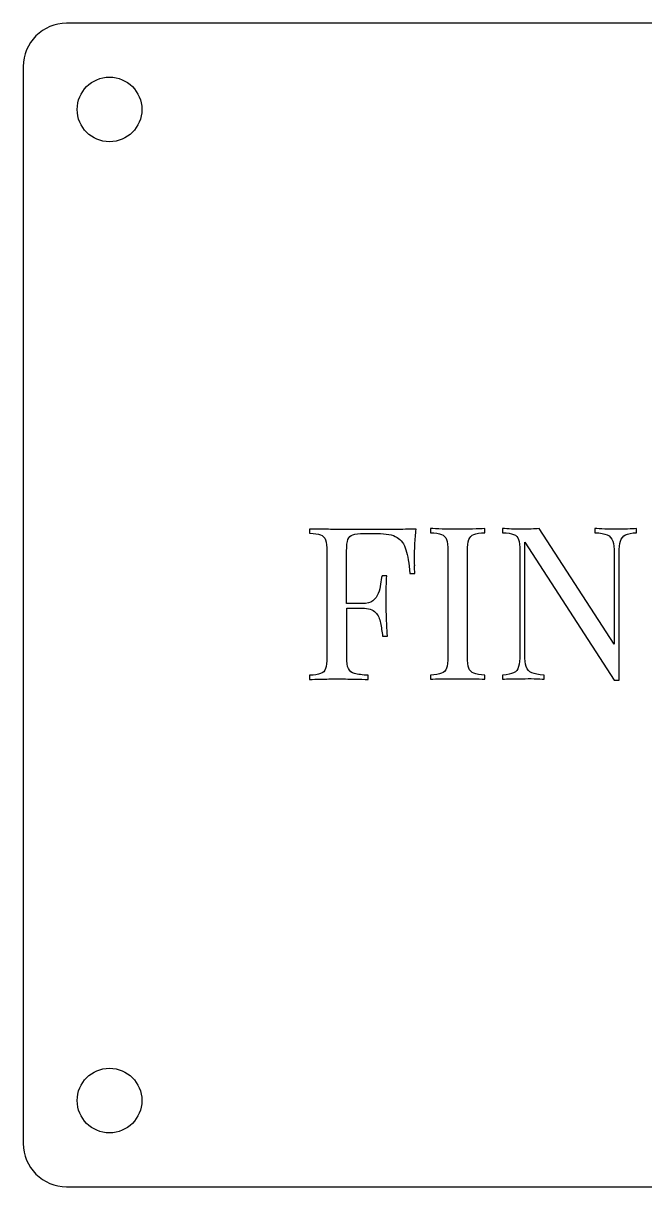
# Model space of a CAD drawing. Header units: millimetres. Extents: x -54 to 54, y -27 to 27.
# Drawn here: x -54.5 to -25.7, y -27 to 27 of the extents above; entities that cross this region are included whole.
import ezdxf

# ---------------------------------------------------------------- set-up
doc = ezdxf.new("R2010")
doc.units = ezdxf.units.MM
doc.header["$MEASUREMENT"] = 0
doc.layers.add('layer 1', color=7, linetype='Continuous')

msp = doc.modelspace()

# ---------------------------------------------------------------- linework, layer by layer
at = {"layer": 'layer 1', "lineweight": 25}
for points, knots in [([(-52.5, 27), (-53.0304, 27), (-53.5391, 26.7893), (-53.9142, 26.4143), (-53.9142, 26.4143), (-54.2893, 26.0392), (-54.5, 25.5305), (-54.5, 25)], [0, 0, 0, 0, 0.3333333, 0.3333333, 0.3333333, 0.3333333, 1, 1, 1, 1]), ([(-49, 23), (-49, 23.8285), (-49.6716, 24.5), (-50.5, 24.5), (-50.5, 24.5), (-51.3284, 24.5), (-52, 23.8285), (-52, 23), (-52, 23), (-52, 22.1716), (-51.3284, 21.5), (-50.5, 21.5), (-50.5, 21.5), (-49.6716, 21.5), (-49, 22.1716), (-49, 23)], [0, 0, 0, 0, 0.2, 0.2, 0.2, 0.2, 0.4, 0.4, 0.4, 0.4, 0.6, 0.6, 0.6, 0.6, 1, 1, 1, 1]), ([(-49, -23), (-49, -22.1715), (-49.6716, -21.5), (-50.5, -21.5), (-50.5, -21.5), (-51.3284, -21.5), (-52, -22.1715), (-52, -23), (-52, -23), (-52, -23.8284), (-51.3284, -24.5), (-50.5, -24.5), (-50.5, -24.5), (-49.6716, -24.5), (-49, -23.8284), (-49, -23)], [0, 0, 0, 0, 0.2, 0.2, 0.2, 0.2, 0.4, 0.4, 0.4, 0.4, 0.6, 0.6, 0.6, 0.6, 1, 1, 1, 1]), ([(-54.5, -25), (-54.5, -25.5304), (-54.2893, -26.0391), (-53.9142, -26.4142), (-53.9142, -26.4142), (-53.5391, -26.7892), (-53.0304, -27), (-52.5, -27)], [0, 0, 0, 0, 0.3333333, 0.3333333, 0.3333333, 0.3333333, 1, 1, 1, 1])]:
    msp.add_open_spline(points, degree=3, knots=knots, dxfattribs=at)
for points in [[(52.5, 27), (52.5, 27), (-52.5, 27), (-52.5, 27)], [(-54.5, 25), (-54.5, 25), (-54.5, -25), (-54.5, -25)], [(-52.5, -27), (-52.5, -27), (52.5, -27), (52.5, -27)]]:
    msp.add_open_spline(points, degree=3, dxfattribs=at)
at = {"layer": 'layer 1', "color": 242}
for points, knots in [([(-36.3547, 1.8381), (-36.3492, 1.7025), (-36.3438, 1.5776), (-36.3384, 1.4691), (-36.3384, 1.4691), (-36.3384, 1.4691), (-36.5608, 1.4691), (-36.5608, 1.4691), (-36.5608, 1.4691), (-36.6043, 1.9358), (-36.6694, 2.294), (-36.7508, 2.5599), (-36.7508, 2.5599), (-36.8322, 2.8313), (-36.9679, 3.0212), (-37.1633, 3.1406), (-37.1633, 3.1406), (-37.364, 3.26), (-37.6679, 3.3197), (-38.0803, 3.3197), (-38.0803, 3.3197), (-38.0803, 3.3197), (-38.699, 3.3197), (-38.699, 3.3197), (-38.699, 3.3197), (-38.9215, 3.3197), (-39.0952, 3.3033), (-39.2092, 3.26), (-39.2092, 3.26), (-39.3231, 3.2274), (-39.3991, 3.1514), (-39.4371, 3.0375), (-39.4371, 3.0375), (-39.4751, 2.9235), (-39.5022, 2.7444), (-39.5022, 2.4948), (-39.5022, 2.4948), (-39.5022, 2.4948), (-39.5022, 0.0636), (-39.5022, 0.0636), (-39.5022, 0.0636), (-39.5022, 0.0636), (-38.7804, 0.0636), (-38.7804, 0.0636), (-38.7804, 0.0636), (-38.5633, 0.0636), (-38.3952, 0.1069), (-38.2811, 0.1992), (-38.2811, 0.1992), (-38.1672, 0.2861), (-38.0858, 0.4001), (-38.0315, 0.5357), (-38.0315, 0.5357), (-37.9718, 0.6715), (-37.9392, 0.818), (-37.9229, 0.9645), (-37.9229, 0.9645), (-37.9013, 1.1056), (-37.885, 1.2467), (-37.8578, 1.3606), (-37.8578, 1.3606), (-37.8578, 1.3606), (-37.6354, 1.3606), (-37.6354, 1.3606), (-37.6354, 1.3606), (-37.6571, 0.9862), (-37.6679, 0.6985), (-37.6679, 0.5032), (-37.6679, 0.5032), (-37.6624, 0.3024), (-37.6624, 0.1232), (-37.6624, -0.045), (-37.6624, -0.045), (-37.6624, -0.2133), (-37.6569, -0.3923), (-37.6516, -0.5877), (-37.6516, -0.5877), (-37.6462, -0.7885), (-37.6299, -1.0761), (-37.6082, -1.4505), (-37.6082, -1.4505), (-37.6082, -1.4505), (-37.8307, -1.4505), (-37.8307, -1.4505), (-37.8307, -1.4505), (-37.8579, -1.2389), (-37.8905, -1.0327), (-37.9284, -0.8319), (-37.9284, -0.8319), (-37.961, -0.6365), (-38.0424, -0.4682), (-38.1617, -0.3434), (-38.1617, -0.3434), (-38.2812, -0.2132), (-38.4873, -0.148), (-38.775, -0.148), (-38.775, -0.148), (-38.775, -0.148), (-39.4968, -0.148), (-39.4968, -0.148), (-39.4968, -0.148), (-39.4968, -0.148), (-39.4968, -2.4165), (-39.4968, -2.4165), (-39.4968, -2.4165), (-39.4968, -2.6553), (-39.4696, -2.8343), (-39.4208, -2.9483), (-39.4208, -2.9483), (-39.3666, -3.0678), (-39.2689, -3.1492), (-39.1278, -3.1817), (-39.1278, -3.1817), (-38.9866, -3.2197), (-38.7696, -3.2522), (-38.4982, -3.2631), (-38.4982, -3.2631), (-38.4982, -3.2631), (-38.4982, -3.4639), (-38.4982, -3.4639), (-38.4982, -3.4639), (-38.6719, -3.4476), (-38.8889, -3.4422), (-39.1494, -3.4367), (-39.1494, -3.4367), (-39.4153, -3.4367), (-39.6813, -3.4313), (-39.9526, -3.4313), (-39.9526, -3.4313), (-40.2076, -3.4313), (-40.4464, -3.4367), (-40.669, -3.4367), (-40.669, -3.4367), (-40.8915, -3.4422), (-41.076, -3.4476), (-41.2171, -3.4639), (-41.2171, -3.4639), (-41.2171, -3.4639), (-41.2171, -3.2631), (-41.2171, -3.2631), (-41.2171, -3.2631), (-40.9946, -3.2522), (-40.821, -3.2251), (-40.7069, -3.1817), (-40.7069, -3.1817), (-40.5931, -3.1492), (-40.5171, -3.0678), (-40.479, -2.9483), (-40.479, -2.9483), (-40.441, -2.8343), (-40.4193, -2.6553), (-40.4193, -2.4165), (-40.4193, -2.4165), (-40.4193, -2.4165), (-40.4193, 2.4785), (-40.4193, 2.4785), (-40.4193, 2.4785), (-40.4193, 2.7281), (-40.4357, 2.9018), (-40.479, 3.0212), (-40.479, 3.0212), (-40.5224, 3.1406), (-40.593, 3.2165), (-40.7069, 3.2546), (-40.7069, 3.2546), (-40.8209, 3.2979), (-40.9946, 3.3251), (-41.2171, 3.3306), (-41.2171, 3.3306), (-41.2171, 3.3306), (-41.2171, 3.526), (-41.2171, 3.526), (-41.2171, 3.526), (-40.9675, 3.5205), (-40.7178, 3.5151), (-40.4464, 3.5151), (-40.4464, 3.5151), (-40.1752, 3.5096), (-39.9038, 3.5096), (-39.6433, 3.5042), (-39.6433, 3.5042), (-39.3828, 3.4988), (-39.1386, 3.4988), (-38.9052, 3.4988), (-38.9052, 3.4988), (-38.9052, 3.4988), (-38.3463, 3.4988), (-38.3463, 3.4988), (-38.3463, 3.4988), (-38.0478, 3.4988), (-37.7005, 3.4988), (-37.3152, 3.5042), (-37.3152, 3.5042), (-36.9299, 3.5097), (-36.588, 3.5151), (-36.2787, 3.526), (-36.2787, 3.526), (-36.3058, 3.2763), (-36.3221, 3.0375), (-36.3329, 2.8041), (-36.3329, 2.8041), (-36.3438, 2.5708), (-36.3492, 2.3916), (-36.3492, 2.2614), (-36.3492, 2.2614), (-36.3492, 2.1041), (-36.3492, 1.9576), (-36.3384, 1.8165), (-36.3384, 1.8165), (-36.3384, 1.8165), (-36.3547, 1.8381), (-36.3547, 1.8381)], [0, 0, 0, 0, 0.0185185, 0.0185185, 0.0185185, 0.0185185, 0.037037, 0.037037, 0.037037, 0.037037, 0.0555556, 0.0555556, 0.0555556, 0.0555556, 0.0740741, 0.0740741, 0.0740741, 0.0740741, 0.0925926, 0.0925926, 0.0925926, 0.0925926, 0.1111111, 0.1111111, 0.1111111, 0.1111111, 0.1296296, 0.1296296, 0.1296296, 0.1296296, 0.1481481, 0.1481481, 0.1481481, 0.1481481, 0.1666667, 0.1666667, 0.1666667, 0.1666667, 0.1851852, 0.1851852, 0.1851852, 0.1851852, 0.2037037, 0.2037037, 0.2037037, 0.2037037, 0.2222222, 0.2222222, 0.2222222, 0.2222222, 0.2407407, 0.2407407, 0.2407407, 0.2407407, 0.2592593, 0.2592593, 0.2592593, 0.2592593, 0.2777778, 0.2777778, 0.2777778, 0.2777778, 0.2962963, 0.2962963, 0.2962963, 0.2962963, 0.3148148, 0.3148148, 0.3148148, 0.3148148, 0.3333333, 0.3333333, 0.3333333, 0.3333333, 0.3518519, 0.3518519, 0.3518519, 0.3518519, 0.3703704, 0.3703704, 0.3703704, 0.3703704, 0.3888889, 0.3888889, 0.3888889, 0.3888889, 0.4074074, 0.4074074, 0.4074074, 0.4074074, 0.4259259, 0.4259259, 0.4259259, 0.4259259, 0.4444444, 0.4444444, 0.4444444, 0.4444444, 0.462963, 0.462963, 0.462963, 0.462963, 0.4814815, 0.4814815, 0.4814815, 0.4814815, 0.5, 0.5, 0.5, 0.5, 0.5185185, 0.5185185, 0.5185185, 0.5185185, 0.537037, 0.537037, 0.537037, 0.537037, 0.5555556, 0.5555556, 0.5555556, 0.5555556, 0.5740741, 0.5740741, 0.5740741, 0.5740741, 0.5925926, 0.5925926, 0.5925926, 0.5925926, 0.6111111, 0.6111111, 0.6111111, 0.6111111, 0.6296296, 0.6296296, 0.6296296, 0.6296296, 0.6481481, 0.6481481, 0.6481481, 0.6481481, 0.6666667, 0.6666667, 0.6666667, 0.6666667, 0.6851852, 0.6851852, 0.6851852, 0.6851852, 0.7037037, 0.7037037, 0.7037037, 0.7037037, 0.7222222, 0.7222222, 0.7222222, 0.7222222, 0.7407407, 0.7407407, 0.7407407, 0.7407407, 0.7592593, 0.7592593, 0.7592593, 0.7592593, 0.7777778, 0.7777778, 0.7777778, 0.7777778, 0.7962963, 0.7962963, 0.7962963, 0.7962963, 0.8148148, 0.8148148, 0.8148148, 0.8148148, 0.8333333, 0.8333333, 0.8333333, 0.8333333, 0.8518519, 0.8518519, 0.8518519, 0.8518519, 0.8703704, 0.8703704, 0.8703704, 0.8703704, 0.8888889, 0.8888889, 0.8888889, 0.8888889, 0.9074074, 0.9074074, 0.9074074, 0.9074074, 0.9259259, 0.9259259, 0.9259259, 0.9259259, 0.9444444, 0.9444444, 0.9444444, 0.9444444, 0.962963, 0.962963, 0.962963, 0.962963, 1, 1, 1, 1]), ([(-33.0877, 3.5476), (-33.0877, 3.5476), (-33.0877, 3.3523), (-33.0877, 3.3523), (-33.0877, 3.3523), (-33.3102, 3.3468), (-33.4838, 3.3197), (-33.5977, 3.2763), (-33.5977, 3.2763), (-33.7117, 3.2329), (-33.7877, 3.1569), (-33.8312, 3.0375), (-33.8312, 3.0375), (-33.8745, 2.9181), (-33.8908, 2.7444), (-33.8908, 2.5002), (-33.8908, 2.5002), (-33.8908, 2.5002), (-33.8908, -2.4003), (-33.8908, -2.4003), (-33.8908, -2.4003), (-33.8908, -2.6391), (-33.8691, -2.8182), (-33.8312, -2.9321), (-33.8312, -2.9321), (-33.7931, -3.0461), (-33.7117, -3.1274), (-33.5977, -3.1709), (-33.5977, -3.1709), (-33.4839, -3.2089), (-33.3156, -3.236), (-33.0877, -3.2522), (-33.0877, -3.2522), (-33.0877, -3.2522), (-33.0877, -3.4476), (-33.0877, -3.4476), (-33.0877, -3.4476), (-33.2396, -3.4368), (-33.4295, -3.4259), (-33.6575, -3.4204), (-33.6575, -3.4204), (-33.8854, -3.4204), (-34.1133, -3.4204), (-34.3467, -3.4204), (-34.3467, -3.4204), (-34.6017, -3.4204), (-34.846, -3.4204), (-35.0685, -3.4204), (-35.0685, -3.4204), (-35.291, -3.4204), (-35.4755, -3.4313), (-35.6112, -3.4476), (-35.6112, -3.4476), (-35.6112, -3.4476), (-35.6112, -3.2522), (-35.6112, -3.2522), (-35.6112, -3.2522), (-35.3886, -3.2415), (-35.2151, -3.2143), (-35.101, -3.1709), (-35.101, -3.1709), (-34.9871, -3.1329), (-34.9057, -3.0515), (-34.8677, -2.9321), (-34.8677, -2.9321), (-34.8297, -2.8127), (-34.808, -2.6336), (-34.808, -2.4003), (-34.808, -2.4003), (-34.808, -2.4003), (-34.808, 2.5002), (-34.808, 2.5002), (-34.808, 2.5002), (-34.808, 2.7444), (-34.8297, 2.9235), (-34.8677, 3.0375), (-34.8677, 3.0375), (-34.9057, 3.1514), (-34.9871, 3.2328), (-35.101, 3.2763), (-35.101, 3.2763), (-35.215, 3.3197), (-35.3833, 3.3468), (-35.6112, 3.3523), (-35.6112, 3.3523), (-35.6112, 3.3523), (-35.6112, 3.5476), (-35.6112, 3.5476), (-35.6112, 3.5476), (-35.4754, 3.5421), (-35.291, 3.5367), (-35.0685, 3.526), (-35.0685, 3.526), (-34.846, 3.5205), (-34.6018, 3.5151), (-34.3467, 3.5151), (-34.3467, 3.5151), (-34.1134, 3.5151), (-33.8854, 3.5151), (-33.6575, 3.526), (-33.6575, 3.526), (-33.4295, 3.5314), (-33.2396, 3.5367), (-33.0877, 3.5476)], [0, 0, 0, 0, 0.037037, 0.037037, 0.037037, 0.037037, 0.0740741, 0.0740741, 0.0740741, 0.0740741, 0.1111111, 0.1111111, 0.1111111, 0.1111111, 0.1481481, 0.1481481, 0.1481481, 0.1481481, 0.1851852, 0.1851852, 0.1851852, 0.1851852, 0.2222222, 0.2222222, 0.2222222, 0.2222222, 0.2592593, 0.2592593, 0.2592593, 0.2592593, 0.2962963, 0.2962963, 0.2962963, 0.2962963, 0.3333333, 0.3333333, 0.3333333, 0.3333333, 0.3703704, 0.3703704, 0.3703704, 0.3703704, 0.4074074, 0.4074074, 0.4074074, 0.4074074, 0.4444444, 0.4444444, 0.4444444, 0.4444444, 0.4814815, 0.4814815, 0.4814815, 0.4814815, 0.5185185, 0.5185185, 0.5185185, 0.5185185, 0.5555556, 0.5555556, 0.5555556, 0.5555556, 0.5925926, 0.5925926, 0.5925926, 0.5925926, 0.6296296, 0.6296296, 0.6296296, 0.6296296, 0.6666667, 0.6666667, 0.6666667, 0.6666667, 0.7037037, 0.7037037, 0.7037037, 0.7037037, 0.7407407, 0.7407407, 0.7407407, 0.7407407, 0.7777778, 0.7777778, 0.7777778, 0.7777778, 0.8148148, 0.8148148, 0.8148148, 0.8148148, 0.8518519, 0.8518519, 0.8518519, 0.8518519, 0.8888889, 0.8888889, 0.8888889, 0.8888889, 0.9259259, 0.9259259, 0.9259259, 0.9259259, 1, 1, 1, 1]), ([(-26.0544, 3.5476), (-26.0544, 3.5476), (-26.0544, 3.3523), (-26.0544, 3.3523), (-26.0544, 3.3523), (-26.2769, 3.3468), (-26.4451, 3.3143), (-26.5646, 3.2546), (-26.5646, 3.2546), (-26.6785, 3.1949), (-26.7545, 3.1026), (-26.7979, 2.9669), (-26.7979, 2.9669), (-26.8413, 2.8312), (-26.8576, 2.6467), (-26.8576, 2.4025), (-26.8576, 2.4025), (-26.8576, 2.4025), (-26.8576, -3.4964), (-26.8576, -3.4964), (-26.8576, -3.4964), (-26.8576, -3.4964), (-27.0855, -3.4964), (-27.0855, -3.4964), (-27.0855, -3.4964), (-27.0855, -3.4964), (-31.2316, 2.9127), (-31.2316, 2.9127), (-31.2316, 2.9127), (-31.2316, 2.9127), (-31.2316, -2.3026), (-31.2316, -2.3026), (-31.2316, -2.3026), (-31.2316, -2.5413), (-31.21, -2.7259), (-31.1665, -2.8615), (-31.1665, -2.8615), (-31.1232, -2.9973), (-31.0363, -3.0949), (-30.9115, -3.1492), (-30.9115, -3.1492), (-30.7813, -3.2034), (-30.5913, -3.2415), (-30.3362, -3.2522), (-30.3362, -3.2522), (-30.3362, -3.2522), (-30.3362, -3.4476), (-30.3362, -3.4476), (-30.3362, -3.4476), (-30.4557, -3.4368), (-30.6076, -3.4259), (-30.803, -3.4204), (-30.803, -3.4204), (-30.9983, -3.415), (-31.1774, -3.4204), (-31.3457, -3.4204), (-31.3457, -3.4204), (-31.5139, -3.4204), (-31.6767, -3.4204), (-31.845, -3.4204), (-31.845, -3.4204), (-32.0132, -3.4204), (-32.1543, -3.4313), (-32.2628, -3.4476), (-32.2628, -3.4476), (-32.2628, -3.4476), (-32.2628, -3.2522), (-32.2628, -3.2522), (-32.2628, -3.2522), (-32.0404, -3.2415), (-31.8667, -3.2034), (-31.7527, -3.1492), (-31.7527, -3.1492), (-31.6387, -3.0949), (-31.5573, -2.9973), (-31.5194, -2.8615), (-31.5194, -2.8615), (-31.4813, -2.7259), (-31.4597, -2.5413), (-31.4597, -2.3026), (-31.4597, -2.3026), (-31.4597, -2.3026), (-31.4597, 2.5002), (-31.4597, 2.5002), (-31.4597, 2.5002), (-31.4597, 2.7444), (-31.4813, 2.9235), (-31.5194, 3.0375), (-31.5194, 3.0375), (-31.5573, 3.1514), (-31.6387, 3.2328), (-31.7527, 3.2763), (-31.7527, 3.2763), (-31.8667, 3.3197), (-32.0349, 3.3468), (-32.2628, 3.3523), (-32.2628, 3.3523), (-32.2628, 3.3523), (-32.2628, 3.5476), (-32.2628, 3.5476), (-32.2628, 3.5476), (-32.1489, 3.5421), (-32.0132, 3.5367), (-31.845, 3.526), (-31.845, 3.526), (-31.6767, 3.5205), (-31.5084, 3.5151), (-31.3457, 3.5151), (-31.3457, 3.5151), (-31.1991, 3.5151), (-31.0634, 3.5151), (-30.9332, 3.526), (-30.9332, 3.526), (-30.803, 3.5314), (-30.6836, 3.5367), (-30.575, 3.5476), (-30.575, 3.5476), (-30.575, 3.5476), (-27.091, -1.825), (-27.091, -1.825), (-27.091, -1.825), (-27.091, -1.825), (-27.091, 2.4025), (-27.091, 2.4025), (-27.091, 2.4025), (-27.091, 2.6467), (-27.1127, 2.8313), (-27.156, 2.9669), (-27.156, 2.9669), (-27.1995, 3.0972), (-27.2864, 3.1949), (-27.4111, 3.2546), (-27.4111, 3.2546), (-27.5414, 3.3143), (-27.7313, 3.3468), (-27.9863, 3.3523), (-27.9863, 3.3523), (-27.9863, 3.3523), (-27.9863, 3.5476), (-27.9863, 3.5476), (-27.9863, 3.5476), (-27.867, 3.5421), (-27.7095, 3.5367), (-27.5197, 3.526), (-27.5197, 3.526), (-27.3243, 3.5205), (-27.1452, 3.5151), (-26.9823, 3.5151), (-26.9823, 3.5151), (-26.8195, 3.5151), (-26.6405, 3.5151), (-26.4723, 3.526), (-26.4723, 3.526), (-26.304, 3.5314), (-26.1683, 3.5367), (-26.0598, 3.5476), (-26.0598, 3.5476), (-26.0598, 3.5476), (-26.0544, 3.5476), (-26.0544, 3.5476)], [0, 0, 0, 0, 0.0243902, 0.0243902, 0.0243902, 0.0243902, 0.0487805, 0.0487805, 0.0487805, 0.0487805, 0.0731707, 0.0731707, 0.0731707, 0.0731707, 0.097561, 0.097561, 0.097561, 0.097561, 0.1219512, 0.1219512, 0.1219512, 0.1219512, 0.1463415, 0.1463415, 0.1463415, 0.1463415, 0.1707317, 0.1707317, 0.1707317, 0.1707317, 0.195122, 0.195122, 0.195122, 0.195122, 0.2195122, 0.2195122, 0.2195122, 0.2195122, 0.2439024, 0.2439024, 0.2439024, 0.2439024, 0.2682927, 0.2682927, 0.2682927, 0.2682927, 0.2926829, 0.2926829, 0.2926829, 0.2926829, 0.3170732, 0.3170732, 0.3170732, 0.3170732, 0.3414634, 0.3414634, 0.3414634, 0.3414634, 0.3658537, 0.3658537, 0.3658537, 0.3658537, 0.3902439, 0.3902439, 0.3902439, 0.3902439, 0.4146341, 0.4146341, 0.4146341, 0.4146341, 0.4390244, 0.4390244, 0.4390244, 0.4390244, 0.4634146, 0.4634146, 0.4634146, 0.4634146, 0.4878049, 0.4878049, 0.4878049, 0.4878049, 0.5121951, 0.5121951, 0.5121951, 0.5121951, 0.5365854, 0.5365854, 0.5365854, 0.5365854, 0.5609756, 0.5609756, 0.5609756, 0.5609756, 0.5853659, 0.5853659, 0.5853659, 0.5853659, 0.6097561, 0.6097561, 0.6097561, 0.6097561, 0.6341463, 0.6341463, 0.6341463, 0.6341463, 0.6585366, 0.6585366, 0.6585366, 0.6585366, 0.6829268, 0.6829268, 0.6829268, 0.6829268, 0.7073171, 0.7073171, 0.7073171, 0.7073171, 0.7317073, 0.7317073, 0.7317073, 0.7317073, 0.7560976, 0.7560976, 0.7560976, 0.7560976, 0.7804878, 0.7804878, 0.7804878, 0.7804878, 0.804878, 0.804878, 0.804878, 0.804878, 0.8292683, 0.8292683, 0.8292683, 0.8292683, 0.8536585, 0.8536585, 0.8536585, 0.8536585, 0.8780488, 0.8780488, 0.8780488, 0.8780488, 0.902439, 0.902439, 0.902439, 0.902439, 0.9268293, 0.9268293, 0.9268293, 0.9268293, 0.9512195, 0.9512195, 0.9512195, 0.9512195, 1, 1, 1, 1])]:
    msp.add_open_spline(points, degree=3, knots=knots, dxfattribs=at)

doc.saveas('drawing.dxf')
